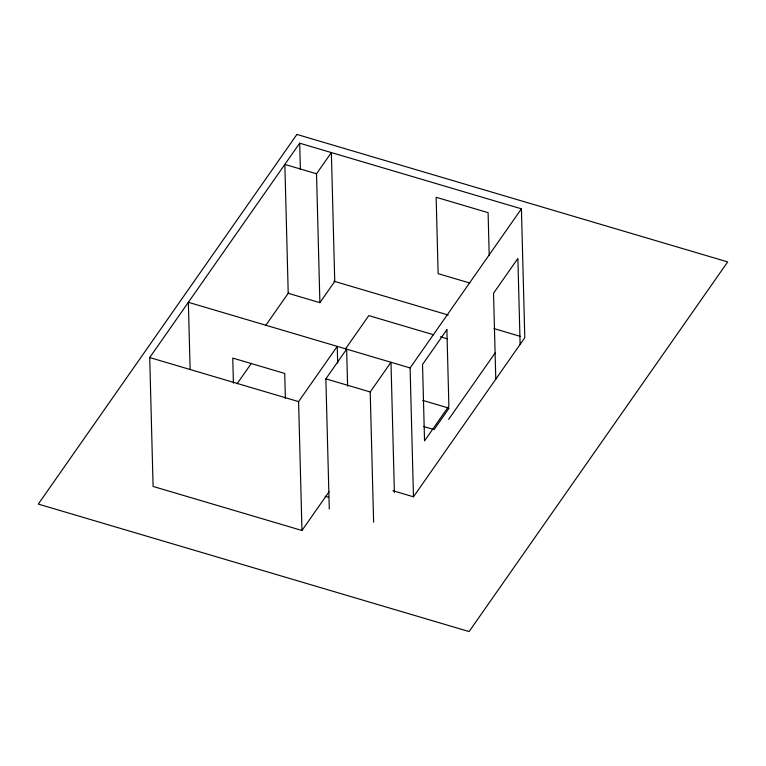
<?xml version="1.0" encoding="UTF-8"?>
<svg xmlns="http://www.w3.org/2000/svg" width="766" height="766" viewBox="0 0 766 766"><rect width="100%" height="100%" fill="white"/><g stroke="black" fill="none" stroke-linecap="round" stroke-linejoin="round"><path stroke-width="1.15" d="M329.083 491.724L301.967 530.493L153.095 486.439L149.715 357.55L299.688 143.194L521.426 208.812L524.796 337.691L413.477 496.808L392.91 490.719M316.521 173.786L331.362 152.568L334.742 281.448L319.891 302.666L288.217 293.292L284.847 164.412L316.521 173.786L319.891 302.666M265.496 325.77L288.715 292.574M237.077 383.756L251.401 363.295M301.967 530.493L298.587 401.604L337.241 346.366L337.672 363.074M345.571 348.798L368.791 315.602L433.652 334.79M329.284 509.055L325.866 378.844L346.644 349.152L347.611 386.179M373.616 522.182L370.208 391.962L390.986 362.27L394.394 492.481M413.477 496.808L410.107 367.929L521.426 208.812M448.656 419.356L495.095 352.973M469.769 283.018L438.142 273.663L436.141 197.274L488.095 212.651L489.215 255.614M333.919 281.208L448.225 315.027M493.936 328.557L520.229 336.341M440.479 336.81L447.306 338.831M410.107 367.929L188.369 302.311L190.121 369.145M422.736 400.398L449.039 408.182L434.063 429.592L423.761 426.547M325.866 378.844L370.208 391.962M149.715 357.55L298.587 401.604M325.1 496.263L328.499 497.268M520.124 344.374L517.873 258.458L493.534 293.254L495.784 379.17M299.688 143.194L300.377 169.449M285.364 398.512L284.713 373.444L232.759 358.076L233.419 383.134M296.911 134.433L38.3 504.085L469.089 631.567L727.7 261.915L296.911 134.433M446.884 329.686L422.535 364.482L424.536 440.862L448.886 406.076L446.884 329.686"/></g></svg>
